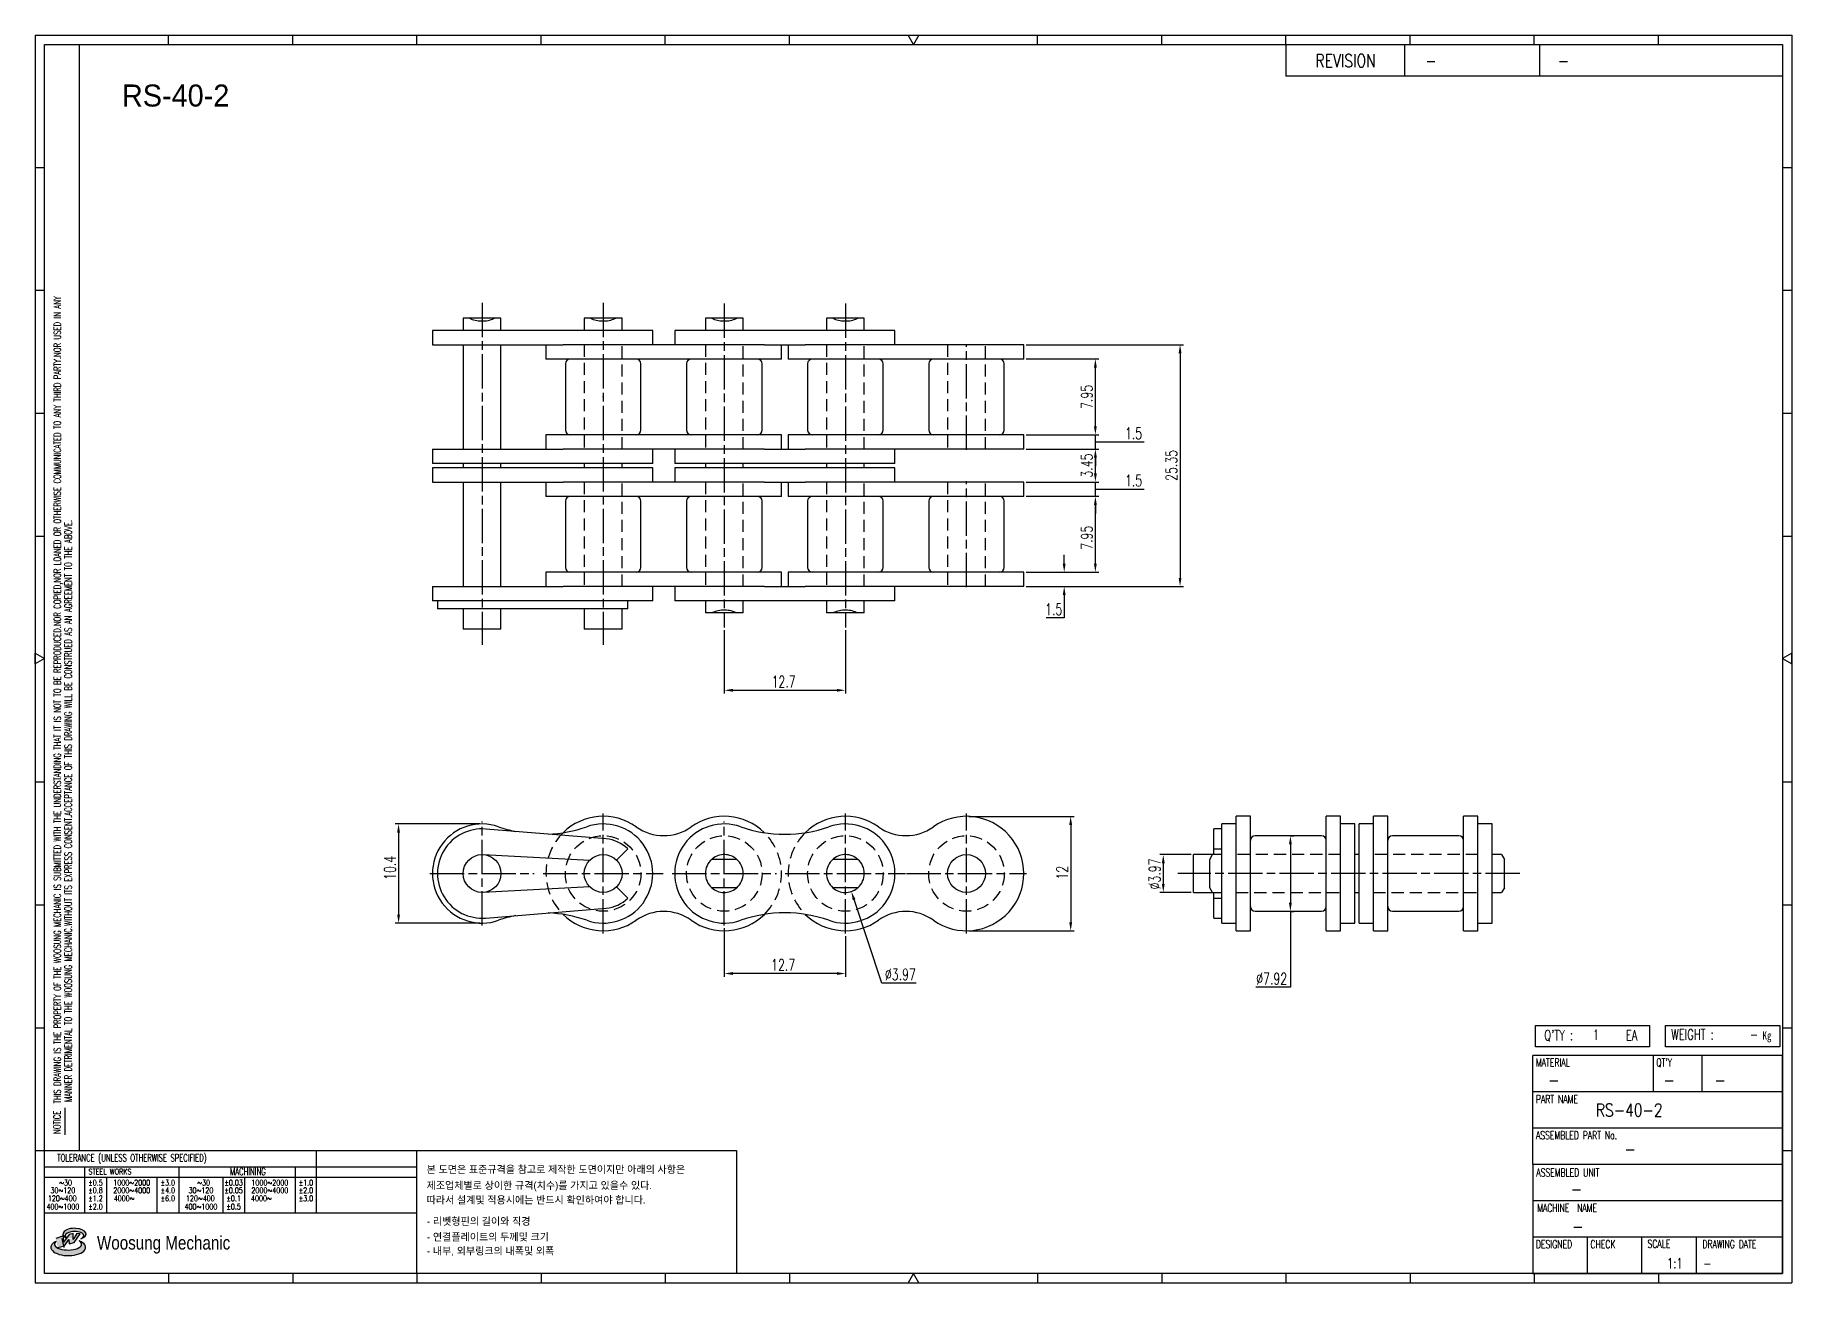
# Model space of a CAD drawing. Header units: millimetres. Extents: x -82 to 102, y -130 to 1.
import ezdxf
from ezdxf.enums import TextEntityAlignment as Align

# ---------------------------------------------------------------- set-up
doc = ezdxf.new("R2010")
doc.units = ezdxf.units.MM
doc.linetypes.add('AM_ISO08W050', pattern=[18, 12, -1.5, 3, -1.5])
doc.linetypes.add('HIDDEN', pattern=[9.525, 6.35, -3.175])
doc.layers.get('Defpoints').update_dxf_attribs({"color": 80})
doc.layers.add('CL1', color=140, linetype='AM_ISO08W050', lineweight=25)
for name, color, linetype in [('HID-01', 2, 'HIDDEN'), ('S-DIM', 7, 'Continuous'), ('TITLE', 7, 'Continuous'), ('도면레이아웃', 7, 'Continuous')]:
    doc.layers.add(name, color=color, linetype=linetype)
doc.styles.add('HAN', font='ROMANS.shx', dxfattribs={"width": 0.7, "bigfont": 'whgtxt.shx'})
doc.styles.add('HKD_ST2', font='romans.shx', dxfattribs={"width": 0.7, "height": 4, "bigfont": '@extfont2.shx'})
doc.styles.add('HSG', font='SIMPLEX.shx', dxfattribs={"width": 0.7, "bigfont": 'HSG.shx'})
doc.styles.add('MtXpl_', font='Gulim.ttf')
doc.styles.add('SLDTEXTSTYLE4', font='arial.ttf', dxfattribs={"width": 0.8})
doc.dimstyles.new('APP0.5', dxfattribs={"dimscale": 0.5, "dimtxt": 2.4, "dimasz": 1.8, "dimexe": 0.7, "dimexo": 0.5, "dimgap": 0.6, "dimtad": 1, "dimtoh": 1, "dimrnd": 0.01, "dimzin": 9, "dimdsep": 46, "dimtxsty": 'HSG', "dimcen": 0, "dimclrd": 1, "dimclre": 1, "dimclrt": 256, "dimazin": 2, "dimtp": 1, "dimtm": 1, "dimtfac": 0.5, "dimtofl": 0, "dimtmove": 0, "dimatfit": 3, "dimfxl": 0, "dimtvp": 1, "dimtolj": 2, "dimlwd": -1, "dimlwe": -1, "dimarcsym": 0})

# ---------------------------------------------------------------- blocks, each defined once
blk = doc.blocks.new('MAST')
at = {"layer": '도면레이아웃'}
h = blk.add_hatch(color=10, dxfattribs=at)
h.paths.add_polyline_path([(1.544, 35.177), (1.554, 34.966), (1.779, 35.034), (2.054, 35.422), (1.908, 35.446), (1.728, 35.167), (1.741, 35.439), (1.547, 35.405), (1.292, 35.041), (1.295, 35.33), (0.943, 35.208), (1.03, 34.8), (1.336, 34.885)])
edge = h.paths.add_edge_path()
edge.add_ellipse((1.795, 35.421), major_axis=(-0.53, 0), ratio=0.487785, start_angle=122.36065, end_angle=403.39574)
edge.add_line((1.411, 35.244), (1.419, 35.261))
edge.add_ellipse((1.798, 35.344), major_axis=(-0.423, 0), ratio=0.444396, start_angle=131.58977, end_angle=386.19408, ccw=False)
edge = h.paths.add_edge_path()
edge.add_ellipse((1.512, 34.815), major_axis=(-0.793, 0), ratio=0.480113, start_angle=314.67633, end_angle=590.85213)
edge.add_ellipse((1.501, 34.958), major_axis=(-0.62, 0), ratio=0.43311, start_angle=331.7024, end_angle=574.42495, ccw=False)
at = {"color": 140}
for p, q in [((0, 90.118), (80.15, 90.118)), ((0, 90.118), (0, 33.191)), ((80.15, 90.118), (80.15, 33.191)), ((57.068, 89.693), (57.068, 88.246)), ((62.47, 89.693), (62.47, 88.246)), ((68.635, 89.693), (68.635, 88.246)), ((79.725, 88.246), (57.068, 88.246)), ((68.449, 43.961), (68.449, 44.936)), ((68.449, 44.936), (73.654, 44.936)), ((73.654, 44.936), (73.654, 43.961)), ((74.39, 43.961), (74.39, 44.936)), ((74.39, 44.936), (79.595, 44.936)), ((79.595, 44.936), (79.595, 43.961)), ((68.336, 38.59), (68.336, 43.563)), ((79.725, 43.563), (68.336, 43.563)), ((73.654, 43.961), (68.449, 43.961)), ((73.827, 43.563), (73.827, 41.905)), ((79.595, 43.961), (74.39, 43.961)), ((76.037, 43.563), (76.037, 41.905)), ((79.725, 38.59), (79.725, 43.563)), ((79.725, 41.905), (68.336, 41.905)), ((79.725, 40.248), (68.336, 40.248)), ((68.336, 38.59), (68.336, 33.616)), ((79.725, 38.59), (68.336, 38.59)), ((79.725, 33.616), (79.725, 38.59)), ((79.725, 36.932), (68.336, 36.932)), ((79.725, 35.274), (68.336, 35.274)), ((70.822, 33.616), (70.822, 35.274)), ((73.309, 33.616), (73.309, 35.274)), ((75.796, 33.616), (75.796, 35.274)), ((0, 33.191), (80.15, 33.191)), ((68.336, 33.616), (79.725, 33.616))]:
    blk.add_line(p, q, dxfattribs=at)
for p, q in [((6.089, 89.693), (6.089, 90.118)), ((11.753, 89.693), (11.753, 90.118)), ((17.418, 89.693), (17.418, 90.118)), ((23.082, 89.693), (23.082, 90.118)), ((28.746, 89.693), (28.746, 90.118)), ((34.411, 89.693), (34.411, 90.118)), ((45.739, 89.693), (45.739, 90.118)), ((51.404, 89.693), (51.404, 90.118)), ((57.068, 89.693), (57.068, 90.118)), ((62.732, 89.693), (62.732, 90.118)), ((68.397, 89.693), (68.397, 90.118)), ((74.061, 89.693), (74.061, 90.118)), ((0, 84.085), (0.425, 84.085)), ((79.725, 84.085), (80.15, 84.085)), ((0, 78.478), (0.425, 78.478)), ((79.725, 78.478), (80.15, 78.478)), ((0, 72.87), (0.425, 72.87)), ((79.725, 72.87), (80.15, 72.87)), ((0, 67.262), (0.425, 67.262)), ((79.725, 67.262), (80.15, 67.262)), ((0, 56.047), (0.425, 56.047)), ((79.725, 56.047), (80.15, 56.047)), ((0, 50.439), (0.425, 50.439)), ((79.725, 50.439), (80.15, 50.439)), ((0, 44.832), (0.425, 44.832)), ((79.725, 44.832), (80.15, 44.832)), ((1.377, 39.947), (1.377, 41.174)), ((0, 39.224), (0.425, 39.224)), ((79.725, 39.224), (80.15, 39.224)), ((6.089, 33.616), (6.089, 33.191)), ((11.753, 33.616), (11.753, 33.191)), ((17.418, 33.616), (17.418, 33.191)), ((23.082, 33.616), (23.082, 33.191)), ((28.746, 33.616), (28.746, 33.191)), ((34.411, 33.616), (34.411, 33.191)), ((45.739, 33.616), (45.739, 33.191)), ((51.404, 33.616), (51.404, 33.191)), ((57.068, 33.616), (57.068, 33.191)), ((62.732, 33.616), (62.732, 33.191)), ((68.397, 33.616), (68.397, 33.191)), ((74.061, 33.616), (74.061, 33.191))]:
    blk.add_line(p, q)
at = {"color": 2}
for p, q in [((2.017, 39.224), (2.017, 89.693)), ((0.425, 39.224), (17.418, 39.224)), ((0.425, 38.487), (17.418, 38.487)), ((2.257, 38.487), (2.257, 36.382)), ((6.557, 38.5), (6.557, 36.382)), ((11.857, 38.487), (11.857, 36.382)), ((12.816, 39.224), (12.816, 36.382)), ((17.418, 33.616), (17.418, 39.224)), ((0.425, 38.012), (17.418, 38.012)), ((3.257, 38.012), (3.257, 36.382)), ((5.557, 38.012), (5.557, 36.382)), ((8.557, 38.012), (8.557, 36.382)), ((9.557, 38.026), (9.557, 36.382)), ((0.425, 36.382), (17.418, 36.382))]:
    blk.add_line(p, q, dxfattribs=at)
for points in [[(40.075, 89.693), (39.83, 90.118), (40.32, 90.118)], [(0.425, 61.679), (0, 61.433), (0, 61.924)], [(79.725, 61.679), (80.15, 61.433), (80.15, 61.924)], [(40.075, 33.616), (39.83, 33.191), (40.32, 33.191)]]:
    blk.add_lwpolyline(points, close=True)
at = {"color": 140}
blk.add_lwpolyline([(0.425, 89.693), (79.725, 89.693), (79.725, 33.616), (0.425, 33.616)], close=True, dxfattribs=at)
at = {"layer": '도면레이아웃'}
for p, q in [((1.295, 35.33), (0.943, 35.208)), ((1.547, 35.405), (1.292, 35.041)), ((1.292, 35.041), (1.295, 35.33)), ((1.741, 35.439), (1.547, 35.405)), ((1.908, 35.446), (1.728, 35.167)), ((1.728, 35.167), (1.741, 35.439)), ((1.779, 35.034), (2.054, 35.422)), ((2.054, 35.422), (1.908, 35.446)), ((1.03, 34.8), (1.336, 34.885)), ((1.224, 35.208), (1.311, 34.8)), ((1.224, 35.208), (1.224, 35.208)), ((1.336, 34.885), (1.544, 35.177)), ((1.419, 35.261), (1.411, 35.244)), ((1.544, 35.177), (1.554, 34.966)), ((1.554, 34.966), (1.779, 35.034))]:
    blk.add_line(p, q, dxfattribs=at)
for centre, major_axis, ratio, start_param, end_param in [((1.795, 35.421), (-0.53, 0), 0.487785, 2.135596, 7.040584), ((1.798, 35.344), (-0.423, 0), 0.444396, 2.296675, 6.740358), ((1.512, 34.815), (-0.793, 0), 0.480113, 5.492138, 10.312315), ((1.501, 34.958), (-0.62, 0), 0.43311, 5.789299, 10.025607)]:
    blk.add_ellipse(centre, major_axis=major_axis, ratio=ratio, start_param=start_param, end_param=end_param, dxfattribs=at)
for s, height, style, width, p in [('REVISION', 0.5806, 'HAN', 0.8, (58.415, 88.664)), ('-', 0.581, 'HAN', 0.8, (63.426, 88.664)), ('-', 0.581, 'HAN', 0.8, (69.468, 88.664)), ("Q'TY : ", 0.4746, 'HKD_ST2', 0.7, (68.857, 44.253)), ('1', 0.475, 'HKD_ST2', 0.7, (71.071, 44.275)), ('EA', 0.4746, 'HKD_ST2', 0.7, (72.578, 44.253)), ('WEIGHT : ', 0.4746, 'HKD_ST2', 0.7, (74.65, 44.286)), ('-', 0.581, 'HAN', 0.8, (69.029, 42.157)), ('-', 0.581, 'HAN', 0.8, (74.289, 42.157)), ('-', 0.581, 'HAN', 0.8, (76.623, 42.157)), ('-', 0.581, 'HAN', 0.8, (72.515, 39.013)), ('-', 0.581, 'HAN', 0.8, (70.067, 37.189)), ('-', 0.581, 'HAN', 0.8, (70.126, 35.48)), ('1:1', 0.4746, 'HKD_ST2', 0.7, (74.458, 33.848)), ('-', 0.475, 'HKD_ST2', 0.7, (76.112, 33.837))]:
    blk.add_text(s, height=height, dxfattribs=dict(style=style, width=width)).set_placement(p)
at = {"color": 6, "style": 'HKD_ST2', "width": 0.7}
for s, p in [(' THIS DRAWING IS THE PROPERTY OF THE WOOSUNG MECHANIC IS SUBMITTED WITH THE UNDERSTANDING THAT IT IS NOT TO BE REPRODUCED.NOR COPIED,NOR LOANED OR OTHERWISE COMMUNICATED TO ANY THIRD PARTY.NOR USED IN ANY', (1.173, 41.217)), ('MANNER DETRIMENTAL TO THE WOOSUNG MECHANIC.WITHOUT ITS EXPRESS CONSENT.ACCEPTANCE OF THIS DRAWING WILL BE CONSTRUED AS AN AGREEMENT TO THE ABOVE.', (1.672, 41.447))]:
    blk.add_text(s, height=0.326266, rotation=90, dxfattribs=at).set_placement(p)
at = {"style": 'HKD_ST2', "width": 0.7}
blk.add_text('-', height=0.475, dxfattribs=at).set_placement((78.613, 44.286), align=Align.RIGHT)
at = {"color": 254, "style": 'HKD_ST2', "width": 0.7}
for s, height, p in [('MATERIAL', 0.3651, (68.474, 43.425)), ("QT'Y", 0.3651, (73.965, 43.425)), ('PART NAME', 0.3651, (68.474, 41.756)), ('ASSEMBLED PART No.', 0.36511, (68.474, 40.109)), ('ASSEMBLED UNIT', 0.36511, (68.49, 38.408)), ('MACHINE  NAME', 0.36511, (68.532, 36.794)), ('DESIGNED', 0.3651, (68.474, 35.136)), ('CHECK', 0.3651, (70.961, 35.136)), ('SCALE', 0.3651, (73.566, 35.153)), ('DRAWING DATE', 0.36511, (76.071, 35.141))]:
    blk.add_text(s, height=height, dxfattribs=at).set_placement(p, align=Align.TOP_LEFT)
at = {"style": 'HKD_ST2', "width": 0.7}
blk.add_text('NOTICE', height=0.3263, rotation=90, dxfattribs=at).set_placement((1.163, 39.988))
blk.add_text('TOLERANCE (UNLESS OTHERWISE SPECIFIED)', height=0.32627, dxfattribs=at).set_placement((4.417, 38.896), align=Align.MIDDLE_CENTER)
at = {"color": 4, "style": 'HKD_ST2', "width": 0.7}
for s, height, p in [('%%12630', 0.261, (1.389, 37.762)), ('1000%%1262000', 0.26101, (4.407, 37.762)), ('%%12630', 0.261, (7.689, 37.762)), ('1000%%1262000', 0.26101, (10.707, 37.762)), ('120%%126400', 0.26101, (1.237, 37.045)), ('30%%126120', 0.261, (1.263, 37.411)), ('4000%%126', 0.261, (4.061, 37.045)), ('2000%%1264000', 0.26101, (4.407, 37.411)), ('120%%126400', 0.26101, (7.537, 37.045)), ('30%%126120', 0.261, (7.563, 37.411)), ('4000%%126', 0.261, (10.321, 37.045)), ('2000%%1264000', 0.26101, (10.707, 37.411)), ('400%%1261000', 0.26101, (1.263, 36.67)), ('400%%1261000', 0.26101, (7.563, 36.67))]:
    blk.add_text(s, height=height, dxfattribs=at).set_placement(p, align=Align.MIDDLE_CENTER)
for s, height, p in [('%%P0.5', 0.261, (2.757, 37.762)), ('STEEL WORKS', 0.26101, (3.416, 38.268)), ('%%P3.0', 0.261, (6.057, 37.762)), ('%%P0.03', 0.261, (9.057, 37.762)), ('MACHINING', 0.3263, (9.707, 38.27)), ('%%P1.0', 0.261, (12.357, 37.762)), ('%%P0.8', 0.261, (2.757, 37.411)), ('%%P1.2', 0.261, (2.757, 37.045)), ('%%P4.0', 0.261, (6.057, 37.411)), ('%%P6.0', 0.261, (6.057, 37.045)), ('%%P0.05', 0.261, (9.057, 37.411)), ('%%P0.1', 0.261, (9.057, 37.045)), ('%%P2.0', 0.261, (12.357, 37.411)), ('%%P3.0', 0.261, (12.357, 37.045)), ('%%P2.0', 0.261, (2.757, 36.67)), ('%%P0.5', 0.261, (9.057, 36.67))]:
    blk.add_text(s, height=height, dxfattribs=at).set_placement(p, align=Align.MIDDLE)
at = {"color": 1, "style": 'SLDTEXTSTYLE4', "width": 0.8}
blk.add_text('Woosung Mechanic', height=0.61957, dxfattribs=at).set_placement((2.822, 34.711))
at = {"layer": 'TITLE', "width": 0.8}
blk.add_text('Kg', height=0.3789, dxfattribs=at).set_placement((78.807, 44.286))
blk = doc.blocks.new('*D2')
at = {"layer": 'Defpoints', "color": 0, "transparency": 16777216}
for p in [(21.42, -55.39), (21.42, -56.89), (25.66, -55.39)]:
    blk.add_point(p, dxfattribs=at)
at = {"layer": 'S-DIM', "color": 1, "transparency": 16777216}
for p, q in [((25.66, -54.49), (25.66, -53.59)), ((21.67, -55.39), (26.01, -55.39)), ((21.67, -56.89), (26.01, -56.89)), ((25.66, -57.79), (25.66, -60.19)), ((25.66, -60.19), (23.76, -60.19))]:
    blk.add_line(p, q, dxfattribs=at)
for points in [[(25.51, -54.49), (25.81, -54.49), (25.66, -55.39)], [(25.51, -57.79), (25.81, -57.79), (25.66, -56.89)]]:
    blk.add_solid(points, dxfattribs=at)
at = {"layer": 'S-DIM', "transparency": 16777216, "insert": (24.56, -59.29), "char_height": 1.2, "attachment_point": 5, "style": 'HSG'}
blk.add_mtext('\\A2;1.5', dxfattribs=at)
blk = doc.blocks.new('*D3')
at = {"layer": 'Defpoints', "color": 0, "transparency": 16777216}
for p in [(21.42, -47.44), (28.93, -47.44), (21.42, -55.39)]:
    blk.add_point(p, dxfattribs=at)
at = {"layer": 'S-DIM', "color": 1, "transparency": 16777216}
for p, q in [((21.67, -47.44), (29.28, -47.44)), ((28.93, -54.49), (28.93, -48.34)), ((21.67, -55.39), (29.28, -55.39))]:
    blk.add_line(p, q, dxfattribs=at)
for points in [[(28.78, -48.34), (29.08, -48.34), (28.93, -47.44)], [(28.78, -54.49), (29.08, -54.49), (28.93, -55.39)]]:
    blk.add_solid(points, dxfattribs=at)
at = {"layer": 'S-DIM', "transparency": 16777216, "insert": (28.03, -51.79), "char_height": 1.2, "attachment_point": 5, "rotation": 90, "style": 'HSG'}
blk.add_mtext('\\A2;7.95', dxfattribs=at)
blk = doc.blocks.new('*D4')
at = {"layer": 'Defpoints', "color": 0, "transparency": 16777216}
for p in [(21.42, -45.94), (28.93, -45.94), (21.42, -47.44)]:
    blk.add_point(p, dxfattribs=at)
at = {"layer": 'S-DIM', "color": 1, "transparency": 16777216}
for p, q in [((28.93, -45.04), (28.93, -44.14)), ((21.67, -45.94), (29.28, -45.94)), ((28.93, -47.44), (28.93, -45.94)), ((21.67, -47.44), (29.28, -47.44)), ((28.93, -46.69), (31.83, -46.69)), ((31.83, -46.69), (34.03, -46.69)), ((28.93, -48.34), (28.93, -49.24))]:
    blk.add_line(p, q, dxfattribs=at)
for points in [[(28.78, -45.04), (29.08, -45.04), (28.93, -45.94)], [(28.78, -48.34), (29.08, -48.34), (28.93, -47.44)]]:
    blk.add_solid(points, dxfattribs=at)
at = {"layer": 'S-DIM', "transparency": 16777216, "insert": (32.93, -45.79), "char_height": 1.2, "attachment_point": 5, "style": 'HSG'}
blk.add_mtext('\\A2;1.5', dxfattribs=at)
blk = doc.blocks.new('*D5')
at = {"layer": 'Defpoints', "color": 0, "transparency": 16777216}
for p in [(21.42, -42.49), (28.93, -42.49), (21.42, -45.94)]:
    blk.add_point(p, dxfattribs=at)
at = {"layer": 'S-DIM', "color": 1, "transparency": 16777216}
for p, q in [((21.67, -42.49), (29.28, -42.49)), ((28.93, -45.04), (28.93, -43.39)), ((21.67, -45.94), (29.28, -45.94))]:
    blk.add_line(p, q, dxfattribs=at)
for points in [[(28.78, -43.39), (29.08, -43.39), (28.93, -42.49)], [(28.78, -45.04), (29.08, -45.04), (28.93, -45.94)]]:
    blk.add_solid(points, dxfattribs=at)
at = {"layer": 'S-DIM', "transparency": 16777216, "insert": (28.03, -44.22), "char_height": 1.2, "attachment_point": 5, "rotation": 90, "style": 'HSG'}
blk.add_mtext('\\A2;3.45', dxfattribs=at)
blk = doc.blocks.new('*D6')
at = {"layer": 'Defpoints', "color": 0, "transparency": 16777216}
for p in [(21.42, -40.99), (28.93, -40.99), (21.42, -42.49)]:
    blk.add_point(p, dxfattribs=at)
at = {"layer": 'S-DIM', "color": 1, "transparency": 16777216}
for p, q in [((28.93, -40.09), (28.93, -39.19)), ((21.67, -40.99), (29.28, -40.99)), ((28.93, -42.49), (28.93, -40.99)), ((28.93, -41.74), (31.83, -41.74)), ((31.83, -41.74), (34.03, -41.74)), ((21.67, -42.49), (29.28, -42.49)), ((28.93, -43.39), (28.93, -44.29))]:
    blk.add_line(p, q, dxfattribs=at)
for points in [[(28.78, -40.09), (29.08, -40.09), (28.93, -40.99)], [(28.78, -43.39), (29.08, -43.39), (28.93, -42.49)]]:
    blk.add_solid(points, dxfattribs=at)
at = {"layer": 'S-DIM', "transparency": 16777216, "insert": (32.93, -40.84), "char_height": 1.2, "attachment_point": 5, "style": 'HSG'}
blk.add_mtext('\\A2;1.5', dxfattribs=at)
blk = doc.blocks.new('*D7')
at = {"layer": 'Defpoints', "color": 0, "transparency": 16777216}
for p in [(21.42, -33.04), (28.93, -33.04), (21.42, -40.99)]:
    blk.add_point(p, dxfattribs=at)
at = {"layer": 'S-DIM', "color": 1, "transparency": 16777216}
for p, q in [((21.67, -33.04), (29.28, -33.04)), ((28.93, -40.09), (28.93, -33.94)), ((21.67, -40.99), (29.28, -40.99))]:
    blk.add_line(p, q, dxfattribs=at)
for points in [[(28.78, -33.94), (29.08, -33.94), (28.93, -33.04)], [(28.78, -40.09), (29.08, -40.09), (28.93, -40.99)]]:
    blk.add_solid(points, dxfattribs=at)
at = {"layer": 'S-DIM', "transparency": 16777216, "insert": (28.03, -37.02), "char_height": 1.2, "attachment_point": 5, "rotation": 90, "style": 'HSG'}
blk.add_mtext('\\A2;7.95', dxfattribs=at)
blk = doc.blocks.new('*D8')
at = {"layer": 'Defpoints', "color": 0, "transparency": 16777216}
for p in [(21.42, -31.54), (21.42, -56.89), (37.81, -56.89)]:
    blk.add_point(p, dxfattribs=at)
at = {"layer": 'S-DIM', "color": 1, "transparency": 16777216}
for p, q in [((21.67, -31.54), (38.16, -31.54)), ((37.81, -32.44), (37.81, -55.99)), ((21.67, -56.89), (38.16, -56.89))]:
    blk.add_line(p, q, dxfattribs=at)
for points in [[(37.66, -32.44), (37.96, -32.44), (37.81, -31.54)], [(37.66, -55.99), (37.96, -55.99), (37.81, -56.89)]]:
    blk.add_solid(points, dxfattribs=at)
at = {"layer": 'S-DIM', "transparency": 16777216, "insert": (36.91, -44.2), "char_height": 1.2, "attachment_point": 5, "rotation": 90, "style": 'HSG'}
blk.add_mtext('\\A2;25.35', dxfattribs=at)
blk = doc.blocks.new('*D9')
at = {"layer": 'Defpoints', "color": 0, "transparency": 16777216}
for p in [(-9.98, -61.21), (2.72, -61.21), (2.72, -67.78)]:
    blk.add_point(p, dxfattribs=at)
at = {"layer": 'S-DIM', "color": 1, "transparency": 16777216}
for p, q in [((-9.98, -61.46), (-9.98, -68.13)), ((2.72, -61.46), (2.72, -68.13)), ((-9.08, -67.78), (1.82, -67.78))]:
    blk.add_line(p, q, dxfattribs=at)
for points in [[(-9.08, -67.63), (-9.08, -67.93), (-9.98, -67.78)], [(1.82, -67.63), (1.82, -67.93), (2.72, -67.78)]]:
    blk.add_solid(points, dxfattribs=at)
at = {"layer": 'S-DIM', "transparency": 16777216, "insert": (-3.76, -66.88), "char_height": 1.2, "attachment_point": 5, "style": 'HSG'}
blk.add_mtext('\\A2;12.7', dxfattribs=at)
blk = doc.blocks.new('*D10')
at = {"layer": 'Defpoints', "color": 0, "transparency": 16777216}
for p in [(-9.98, -92.46), (2.72, -93.3), (-9.98, -97.48)]:
    blk.add_point(p, dxfattribs=at)
at = {"layer": 'S-DIM', "color": 1, "transparency": 16777216}
for p, q in [((-9.98, -92.71), (-9.98, -97.83)), ((2.72, -93.55), (2.72, -97.83)), ((1.82, -97.48), (-9.08, -97.48))]:
    blk.add_line(p, q, dxfattribs=at)
for points in [[(-9.08, -97.33), (-9.08, -97.63), (-9.98, -97.48)], [(1.82, -97.33), (1.82, -97.63), (2.72, -97.48)]]:
    blk.add_solid(points, dxfattribs=at)
at = {"layer": 'S-DIM', "transparency": 16777216, "insert": (-3.81, -96.58), "char_height": 1.2, "attachment_point": 5, "style": 'HSG'}
blk.add_mtext('\\A2;12.7', dxfattribs=at)
blk = doc.blocks.new('*D11')
at = {"layer": 'Defpoints', "color": 0, "transparency": 16777216}
for p in [(2.09, -85.11), (3.34, -88.88)]:
    blk.add_point(p, dxfattribs=at)
at = {"layer": 'S-DIM', "color": 1, "transparency": 16777216}
for p, q in [((6.52, -98.48), (3.62, -89.73)), ((10.14, -98.48), (6.52, -98.48))]:
    blk.add_line(p, q, dxfattribs=at)
blk.add_arc((2.72, -87), 1.98, 278.2309, 304.1935, dxfattribs=at)
blk.add_solid([(3.77, -89.69), (3.48, -89.78), (3.34, -88.88)], dxfattribs=at)
at = {"layer": 'S-DIM', "transparency": 16777216, "insert": (8.48, -97.58), "char_height": 1.2, "attachment_point": 5, "style": 'HSG'}
blk.add_mtext('\\A2;∅3.97', dxfattribs=at)
blk = doc.blocks.new('*D12')
at = {"layer": 'Defpoints', "color": 0, "transparency": 16777216}
for p in [(15.42, -81), (15.42, -93), (26.34, -93)]:
    blk.add_point(p, dxfattribs=at)
at = {"layer": 'S-DIM', "color": 1, "transparency": 16777216}
for p, q in [((15.67, -81), (26.69, -81)), ((26.34, -81.9), (26.34, -92.1)), ((15.67, -93), (26.69, -93))]:
    blk.add_line(p, q, dxfattribs=at)
for points in [[(26.19, -81.9), (26.49, -81.9), (26.34, -81)], [(26.19, -92.1), (26.49, -92.1), (26.34, -93)]]:
    blk.add_solid(points, dxfattribs=at)
at = {"layer": 'S-DIM', "transparency": 16777216, "insert": (25.44, -86.91), "char_height": 1.2, "attachment_point": 5, "rotation": 90, "style": 'HSG'}
blk.add_mtext('\\A2;12', dxfattribs=at)
blk = doc.blocks.new('*D13')
at = {"layer": 'Defpoints', "color": 0, "transparency": 16777216}
for p in [(-35.38, -81.8), (-44.14, -92.2), (-35.38, -92.2)]:
    blk.add_point(p, dxfattribs=at)
at = {"layer": 'S-DIM', "color": 1, "transparency": 16777216}
for p, q in [((-35.63, -81.8), (-44.49, -81.8)), ((-44.14, -82.7), (-44.14, -91.3)), ((-35.63, -92.2), (-44.49, -92.2))]:
    blk.add_line(p, q, dxfattribs=at)
for points in [[(-44.29, -82.7), (-43.99, -82.7), (-44.14, -81.8)], [(-44.29, -91.3), (-43.99, -91.3), (-44.14, -92.2)]]:
    blk.add_solid(points, dxfattribs=at)
at = {"layer": 'S-DIM', "transparency": 16777216, "insert": (-45.04, -86.4), "char_height": 1.2, "attachment_point": 5, "rotation": 90, "style": 'HSG'}
blk.add_mtext('\\A2;10.4', dxfattribs=at)
blk = doc.blocks.new('*D14')
at = {"layer": 'Defpoints', "color": 0, "transparency": 16777216}
for p in [(49.17, -83.04), (49.17, -90.96), (49.38, -90.96)]:
    blk.add_point(p, dxfattribs=at)
at = {"layer": 'S-DIM', "color": 1, "transparency": 16777216}
for p, q in [((49.38, -83.94), (49.38, -90.06)), ((49.42, -83.04), (49.73, -83.04)), ((49.38, -90.96), (49.38, -98.92)), ((49.42, -90.96), (49.73, -90.96)), ((49.38, -98.92), (45.76, -98.92))]:
    blk.add_line(p, q, dxfattribs=at)
for points in [[(49.23, -83.94), (49.53, -83.94), (49.38, -83.04)], [(49.23, -90.06), (49.53, -90.06), (49.38, -90.96)]]:
    blk.add_solid(points, dxfattribs=at)
at = {"layer": 'S-DIM', "transparency": 16777216, "insert": (47.42, -98.02), "char_height": 1.2, "attachment_point": 5, "style": 'HSG'}
blk.add_mtext('\\A2;%%c7.92', dxfattribs=at)
blk = doc.blocks.new('*D15')
at = {"layer": 'Defpoints', "color": 0, "transparency": 16777216}
for p in [(39.22, -85.01), (36.05, -88.98), (39.22, -88.98)]:
    blk.add_point(p, dxfattribs=at)
at = {"layer": 'S-DIM', "color": 1, "transparency": 16777216}
for p, q in [((38.97, -85.01), (35.7, -85.01)), ((36.05, -85.91), (36.05, -88.08)), ((38.97, -88.98), (35.7, -88.98))]:
    blk.add_line(p, q, dxfattribs=at)
for points in [[(35.9, -85.91), (36.2, -85.91), (36.05, -85.01)], [(35.9, -88.08), (36.2, -88.08), (36.05, -88.98)]]:
    blk.add_solid(points, dxfattribs=at)
at = {"layer": 'S-DIM', "transparency": 16777216, "insert": (35.15, -87.04), "char_height": 1.2, "attachment_point": 5, "rotation": 90, "style": 'HSG'}
blk.add_mtext('\\A2;%%c3.97', dxfattribs=at)

msp = doc.modelspace()

# ---------------------------------------------------------------- linework, layer by layer
for p, q in [((-37.369, -28.769), (-37.369, -30.044)), ((-33.399, -28.769), (-37.369, -28.769)), ((-36.697, -28.769), (-36.562, -28.832)), ((-36.562, -28.832), (-36.418, -28.888)), ((-36.418, -28.888), (-36.267, -28.936)), ((-36.267, -28.936), (-36.108, -28.977)), ((-36.108, -28.977), (-35.945, -29.009)), ((-35.945, -29.009), (-35.777, -29.033)), ((-35.777, -29.033), (-35.605, -29.049)), ((-35.605, -29.049), (-35.433, -29.056)), ((-35.433, -29.056), (-35.26, -29.054)), ((-35.26, -29.054), (-35.087, -29.043)), ((-35.087, -29.043), (-34.917, -29.024)), ((-34.917, -29.024), (-34.751, -28.996)), ((-34.751, -28.996), (-34.589, -28.96)), ((-34.589, -28.96), (-34.434, -28.916)), ((-34.434, -28.916), (-34.286, -28.865)), ((-34.286, -28.865), (-34.146, -28.806)), ((-34.146, -28.806), (-34.071, -28.769)), ((-33.399, -30.044), (-33.399, -28.769)), ((-24.669, -28.769), (-24.669, -30.044)), ((-20.699, -28.769), (-24.669, -28.769)), ((-23.997, -28.769), (-23.862, -28.832)), ((-23.862, -28.832), (-23.718, -28.888)), ((-23.718, -28.888), (-23.567, -28.936)), ((-23.567, -28.936), (-23.408, -28.977)), ((-23.408, -28.977), (-23.245, -29.009)), ((-23.245, -29.009), (-23.077, -29.033)), ((-23.077, -29.033), (-22.905, -29.049)), ((-22.905, -29.049), (-22.733, -29.056)), ((-22.733, -29.056), (-22.56, -29.054)), ((-22.56, -29.054), (-22.387, -29.043)), ((-22.387, -29.043), (-22.217, -29.024)), ((-22.217, -29.024), (-22.051, -28.996)), ((-22.051, -28.996), (-21.889, -28.96)), ((-21.889, -28.96), (-21.734, -28.916)), ((-21.734, -28.916), (-21.586, -28.865)), ((-21.586, -28.865), (-21.446, -28.806)), ((-21.446, -28.806), (-21.371, -28.769)), ((-20.699, -30.044), (-20.699, -28.769)), ((-11.969, -28.769), (-11.969, -30.044)), ((-7.999, -28.769), (-11.969, -28.769)), ((-11.297, -28.769), (-11.162, -28.832)), ((-11.162, -28.832), (-11.018, -28.888)), ((-11.018, -28.888), (-10.867, -28.936)), ((-10.867, -28.936), (-10.708, -28.977)), ((-10.708, -28.977), (-10.545, -29.009)), ((-10.545, -29.009), (-10.377, -29.033)), ((-10.377, -29.033), (-10.205, -29.049)), ((-10.205, -29.049), (-10.033, -29.056)), ((-10.033, -29.056), (-9.86, -29.054)), ((-9.86, -29.054), (-9.687, -29.043)), ((-9.687, -29.043), (-9.517, -29.024)), ((-9.517, -29.024), (-9.351, -28.996)), ((-9.351, -28.996), (-9.189, -28.96)), ((-9.189, -28.96), (-9.034, -28.916)), ((-9.034, -28.916), (-8.886, -28.865)), ((-8.886, -28.865), (-8.746, -28.806)), ((-8.746, -28.806), (-8.671, -28.769)), ((-7.999, -30.044), (-7.999, -28.769)), ((0.731, -28.769), (0.731, -30.044)), ((4.701, -28.769), (0.731, -28.769)), ((1.403, -28.769), (1.538, -28.832)), ((1.538, -28.832), (1.682, -28.888)), ((1.682, -28.888), (1.833, -28.936)), ((1.833, -28.936), (1.992, -28.977)), ((1.992, -28.977), (2.155, -29.009)), ((2.155, -29.009), (2.323, -29.033)), ((2.323, -29.033), (2.495, -29.049)), ((2.495, -29.049), (2.667, -29.056)), ((2.667, -29.056), (2.84, -29.054)), ((2.84, -29.054), (3.013, -29.043)), ((3.013, -29.043), (3.183, -29.024)), ((3.183, -29.024), (3.349, -28.996)), ((3.349, -28.996), (3.511, -28.96)), ((3.511, -28.96), (3.666, -28.916)), ((3.666, -28.916), (3.814, -28.865)), ((3.814, -28.865), (3.954, -28.806)), ((3.954, -28.806), (4.029, -28.769)), ((4.701, -30.044), (4.701, -28.769)), ((-40.584, -30.044), (-40.584, -31.544)), ((-17.484, -30.044), (-40.584, -30.044)), ((-17.484, -31.544), (-17.484, -30.044)), ((-15.184, -30.044), (-15.184, -31.544)), ((7.916, -30.044), (-15.184, -30.044)), ((7.916, -31.544), (7.916, -30.044)), ((-40.584, -31.544), (-26.887, -31.544)), ((-37.369, -31.544), (-37.369, -42.494)), ((-33.399, -42.494), (-33.399, -31.544)), ((-28.684, -31.544), (-28.684, -33.044)), ((-3.984, -33.044), (-28.684, -33.044)), ((-5.781, -31.544), (-26.887, -31.544)), ((-5.781, -31.544), (-1.487, -31.544)), ((-3.984, -33.044), (-3.984, -31.544)), ((-3.284, -31.544), (-3.284, -33.044)), ((21.416, -33.044), (-3.284, -33.044)), ((21.416, -31.544), (-1.487, -31.544)), ((21.416, -33.044), (21.416, -31.544)), ((-26.644, -33.536), (-26.644, -40.503)), ((-18.724, -40.503), (-18.724, -33.536)), ((-13.944, -33.536), (-13.944, -40.503)), ((-6.024, -40.503), (-6.024, -33.536)), ((-1.244, -33.536), (-1.244, -40.503)), ((6.676, -40.503), (6.676, -33.536)), ((11.456, -33.536), (11.456, -40.503)), ((19.376, -40.503), (19.376, -33.536)), ((-28.684, -40.994), (-28.684, -42.494)), ((-3.984, -40.994), (-28.684, -40.994)), ((-3.984, -42.494), (-3.984, -40.994)), ((-3.284, -40.994), (-3.284, -42.494)), ((21.416, -40.994), (-3.284, -40.994)), ((21.416, -42.494), (21.416, -40.994)), ((-40.584, -42.494), (-26.887, -42.494)), ((-40.584, -42.494), (-40.584, -43.994)), ((-17.484, -43.994), (-40.584, -43.994)), ((-37.369, -43.994), (-37.369, -44.444)), ((-33.399, -44.444), (-33.399, -43.994)), ((-5.781, -42.494), (-26.887, -42.494)), ((-24.669, -43.994), (-24.669, -44.444)), ((-20.699, -44.444), (-20.699, -43.994)), ((-17.484, -43.994), (-17.484, -42.494)), ((-15.184, -42.494), (-15.184, -43.994)), ((7.916, -43.994), (-15.184, -43.994)), ((-11.969, -43.994), (-11.969, -44.444)), ((-7.999, -44.444), (-7.999, -43.994)), ((-5.781, -42.494), (-1.487, -42.494)), ((21.416, -42.494), (-1.487, -42.494)), ((0.731, -43.994), (0.731, -44.444)), ((4.701, -44.444), (4.701, -43.994)), ((7.916, -43.994), (7.916, -42.494)), ((-40.584, -44.444), (-40.584, -45.944)), ((-17.484, -44.444), (-40.584, -44.444)), ((-40.584, -45.944), (-26.887, -45.944)), ((-37.369, -45.944), (-37.369, -56.894)), ((-33.399, -56.894), (-33.399, -45.944)), ((-28.684, -45.944), (-28.684, -47.444)), ((-5.781, -45.944), (-26.887, -45.944)), ((-17.484, -45.944), (-17.484, -44.444)), ((-15.184, -44.444), (-15.184, -45.944)), ((7.916, -44.444), (-15.184, -44.444)), ((-5.781, -45.944), (-1.487, -45.944)), ((-3.984, -47.444), (-3.984, -45.944)), ((-3.284, -45.944), (-3.284, -47.444)), ((21.416, -45.944), (-1.487, -45.944)), ((7.916, -45.944), (7.916, -44.444)), ((21.416, -47.444), (21.416, -45.944)), ((-3.984, -47.444), (-28.684, -47.444)), ((21.416, -47.444), (-3.284, -47.444)), ((-26.644, -47.936), (-26.644, -54.903)), ((-18.724, -54.903), (-18.724, -47.936)), ((-13.944, -47.936), (-13.944, -54.903)), ((-6.024, -54.903), (-6.024, -47.936)), ((-1.244, -47.936), (-1.244, -54.903)), ((6.676, -54.903), (6.676, -47.936)), ((11.456, -47.936), (11.456, -54.903)), ((19.376, -54.903), (19.376, -47.936)), ((-40.584, -56.894), (-26.887, -56.894)), ((-40.584, -56.894), (-40.584, -58.394)), ((-28.684, -55.394), (-28.684, -56.894)), ((-3.984, -55.394), (-28.684, -55.394)), ((-5.781, -56.894), (-26.887, -56.894)), ((-17.484, -58.394), (-17.484, -56.894)), ((-15.184, -56.894), (-15.184, -58.394)), ((-5.781, -56.894), (-1.487, -56.894)), ((-3.984, -56.894), (-3.984, -55.394)), ((-3.284, -55.394), (-3.284, -56.894)), ((21.416, -55.394), (-3.284, -55.394)), ((21.416, -56.894), (-1.487, -56.894)), ((7.916, -58.394), (7.916, -56.894)), ((21.416, -56.894), (21.416, -55.394)), ((-17.484, -58.394), (-40.584, -58.394)), ((-40.064, -58.394), (-40.064, -59.228)), ((-20.11, -59.228), (-20.11, -58.394)), ((7.916, -58.394), (-15.184, -58.394)), ((-11.969, -58.394), (-11.969, -59.669)), ((-7.999, -59.669), (-7.999, -58.394)), ((0.731, -58.394), (0.731, -59.669)), ((4.701, -59.669), (4.701, -58.394)), ((-20.11, -59.228), (-40.064, -59.228)), ((-37.369, -59.228), (-37.369, -61.369)), ((-33.399, -61.369), (-33.399, -59.228)), ((-24.669, -59.228), (-24.669, -61.369)), ((-20.699, -61.369), (-20.699, -59.228)), ((-7.999, -59.669), (-11.969, -59.669)), ((-11.222, -59.633), (-11.297, -59.669)), ((-11.082, -59.574), (-11.222, -59.633)), ((-10.934, -59.523), (-11.082, -59.574)), ((-10.778, -59.479), (-10.934, -59.523)), ((-10.617, -59.443), (-10.778, -59.479)), ((-10.45, -59.415), (-10.617, -59.443)), ((-10.28, -59.396), (-10.45, -59.415)), ((-10.108, -59.385), (-10.28, -59.396)), ((-9.935, -59.383), (-10.108, -59.385)), ((-9.762, -59.39), (-9.935, -59.383)), ((-9.591, -59.406), (-9.762, -59.39)), ((-9.423, -59.43), (-9.591, -59.406)), ((-9.259, -59.462), (-9.423, -59.43)), ((-9.101, -59.503), (-9.259, -59.462)), ((-8.949, -59.551), (-9.101, -59.503)), ((-8.806, -59.607), (-8.949, -59.551)), ((-8.671, -59.669), (-8.806, -59.607)), ((4.701, -59.669), (0.731, -59.669)), ((1.478, -59.633), (1.403, -59.669)), ((1.618, -59.574), (1.478, -59.633)), ((1.766, -59.523), (1.618, -59.574)), ((1.922, -59.479), (1.766, -59.523)), ((2.083, -59.443), (1.922, -59.479)), ((2.25, -59.415), (2.083, -59.443)), ((2.42, -59.396), (2.25, -59.415)), ((2.592, -59.385), (2.42, -59.396)), ((2.765, -59.383), (2.592, -59.385)), ((2.938, -59.39), (2.765, -59.383)), ((3.109, -59.406), (2.938, -59.39)), ((3.277, -59.43), (3.109, -59.406)), ((3.441, -59.462), (3.277, -59.43)), ((3.599, -59.503), (3.441, -59.462)), ((3.751, -59.551), (3.599, -59.503)), ((3.894, -59.607), (3.751, -59.551)), ((4.029, -59.669), (3.894, -59.607)), ((-33.399, -61.369), (-37.369, -61.369)), ((-20.699, -61.369), (-24.669, -61.369)), ((45.19, -80.996), (43.69, -80.996)), ((43.69, -92.996), (43.69, -80.996)), ((45.19, -92.996), (45.19, -80.996)), ((54.64, -80.996), (53.14, -80.996)), ((53.14, -92.996), (53.14, -80.996)), ((54.64, -92.996), (54.64, -80.996)), ((59.59, -80.996), (58.09, -80.996)), ((58.09, -92.996), (58.09, -80.996)), ((59.59, -92.996), (59.59, -80.996)), ((69.04, -80.996), (67.54, -80.996)), ((67.54, -92.996), (67.54, -80.996)), ((69.04, -92.996), (69.04, -80.996)), ((-22.386, -83.368), (-35.001, -82.332)), ((42.19, -82.316), (41.357, -82.316)), ((41.357, -85.011), (41.357, -82.316)), ((43.69, -81.796), (42.19, -81.796)), ((42.19, -92.196), (42.19, -81.796)), ((56.14, -81.796), (54.64, -81.796)), ((56.14, -92.196), (56.14, -81.796)), ((58.09, -81.796), (56.59, -81.796)), ((56.59, -92.196), (56.59, -81.796)), ((70.54, -81.796), (69.04, -81.796)), ((70.54, -92.196), (70.54, -81.796)), ((-21.28, -85.592), (-20.11, -84.422)), ((41.357, -84.422), (42.19, -84.422)), ((52.649, -83.036), (45.681, -83.036)), ((67.049, -83.036), (60.081, -83.036)), ((-35.281, -85.014), (-24.087, -85.592)), ((-11.222, -85.445), (-11.297, -85.507)), ((-8.671, -85.507), (-11.297, -85.507)), ((-11.082, -85.343), (-11.222, -85.445)), ((-10.934, -85.253), (-11.082, -85.343)), ((-10.778, -85.177), (-10.934, -85.253)), ((-10.617, -85.115), (-10.778, -85.177)), ((-10.45, -85.067), (-10.617, -85.115)), ((-10.28, -85.033), (-10.45, -85.067)), ((-10.108, -85.015), (-10.28, -85.033)), ((-9.935, -85.012), (-10.108, -85.015)), ((-9.762, -85.023), (-9.935, -85.012)), ((-9.591, -85.05), (-9.762, -85.023)), ((-9.423, -85.092), (-9.591, -85.05)), ((-9.259, -85.148), (-9.423, -85.092)), ((-9.101, -85.218), (-9.259, -85.148)), ((-8.949, -85.302), (-9.101, -85.218)), ((-8.806, -85.399), (-8.949, -85.302)), ((-8.671, -85.507), (-8.806, -85.399)), ((1.478, -85.445), (1.403, -85.507)), ((4.029, -85.507), (1.403, -85.507)), ((1.618, -85.343), (1.478, -85.445)), ((1.766, -85.253), (1.618, -85.343)), ((1.922, -85.177), (1.766, -85.253)), ((2.083, -85.115), (1.922, -85.177)), ((2.25, -85.067), (2.083, -85.115)), ((2.42, -85.033), (2.25, -85.067)), ((2.592, -85.015), (2.42, -85.033)), ((2.765, -85.012), (2.592, -85.015)), ((2.938, -85.023), (2.765, -85.012)), ((3.109, -85.05), (2.938, -85.023)), ((3.277, -85.092), (3.109, -85.05)), ((3.441, -85.148), (3.277, -85.092)), ((3.599, -85.218), (3.441, -85.148)), ((3.751, -85.302), (3.599, -85.218)), ((3.894, -85.399), (3.751, -85.302)), ((4.029, -85.507), (3.894, -85.399)), ((39.215, -88.981), (39.215, -85.011)), ((41.202, -85.011), (39.215, -85.011)), ((40.915, -85.507), (41.202, -85.011)), ((40.915, -88.485), (40.915, -85.507)), ((42.19, -85.011), (41.202, -85.011)), ((56.59, -85.011), (56.14, -85.011)), ((71.529, -85.011), (70.54, -85.011)), ((71.529, -85.011), (71.815, -85.507)), ((71.815, -88.485), (71.815, -85.507)), ((-24.087, -88.4), (-35.281, -88.978)), ((-20.11, -89.57), (-21.28, -88.4)), ((-11.297, -88.485), (-11.162, -88.594)), ((-8.671, -88.485), (-11.297, -88.485)), ((-11.162, -88.594), (-11.018, -88.69)), ((-11.018, -88.69), (-10.867, -88.774)), ((-10.867, -88.774), (-10.708, -88.844)), ((-10.708, -88.844), (-10.545, -88.9)), ((-10.545, -88.9), (-10.377, -88.942)), ((-10.377, -88.942), (-10.205, -88.969)), ((-10.205, -88.969), (-10.033, -88.98)), ((-10.033, -88.98), (-9.86, -88.977)), ((-9.86, -88.977), (-9.687, -88.959)), ((-9.687, -88.959), (-9.517, -88.925)), ((-9.517, -88.925), (-9.351, -88.877)), ((-9.351, -88.877), (-9.189, -88.815)), ((-9.189, -88.815), (-9.034, -88.739)), ((-9.034, -88.739), (-8.886, -88.65)), ((-8.886, -88.65), (-8.746, -88.548)), ((-8.746, -88.548), (-8.671, -88.485)), ((1.403, -88.485), (1.538, -88.594)), ((4.029, -88.485), (1.403, -88.485)), ((1.538, -88.594), (1.682, -88.69)), ((1.682, -88.69), (1.833, -88.774)), ((1.833, -88.774), (1.992, -88.844)), ((1.992, -88.844), (2.155, -88.9)), ((2.155, -88.9), (2.323, -88.942)), ((2.323, -88.942), (2.495, -88.969)), ((2.495, -88.969), (2.667, -88.98)), ((2.667, -88.98), (2.84, -88.977)), ((2.84, -88.977), (3.013, -88.959)), ((3.013, -88.959), (3.183, -88.925)), ((3.183, -88.925), (3.349, -88.877)), ((3.349, -88.877), (3.511, -88.815)), ((3.511, -88.815), (3.666, -88.739)), ((3.666, -88.739), (3.814, -88.65)), ((3.814, -88.65), (3.954, -88.548)), ((3.954, -88.548), (4.029, -88.485)), ((39.215, -88.981), (41.202, -88.981)), ((41.202, -88.981), (40.915, -88.485)), ((41.202, -88.981), (42.19, -88.981)), ((41.357, -91.676), (41.357, -88.981)), ((41.357, -89.57), (42.19, -89.57)), ((56.14, -88.981), (56.59, -88.981)), ((70.54, -88.981), (71.529, -88.981)), ((71.815, -88.485), (71.529, -88.981)), ((-35.001, -91.66), (-22.386, -90.624)), ((41.357, -91.676), (42.19, -91.676)), ((45.681, -90.956), (52.649, -90.956)), ((60.081, -90.956), (67.049, -90.956)), ((42.19, -92.196), (43.69, -92.196)), ((43.69, -92.996), (45.19, -92.996)), ((53.14, -92.996), (54.64, -92.996)), ((54.64, -92.196), (56.14, -92.196)), ((56.59, -92.196), (58.09, -92.196)), ((58.09, -92.996), (59.59, -92.996)), ((67.54, -92.996), (69.04, -92.996)), ((69.04, -92.196), (70.54, -92.196))]:
    msp.add_line(p, q)
at = {"color": 140}
msp.add_lwpolyline([(-42.217, -116.053), (-8.707, -116.053), (-8.707, -128.942), (-42.217, -128.942)], close=True, dxfattribs=at)
for centre in [(-35.384, -86.996), (-22.684, -86.996), (15.416, -86.996)]:
    msp.add_circle(centre, 1.985)
for centre, radius, start, end in [((-26.153, -33.536), 0.491, 90, 180), ((-19.215, -33.536), 0.491, 360, 90), ((-13.453, -33.536), 0.491, 90, 180), ((-6.515, -33.536), 0.491, 360, 90), ((-0.753, -33.536), 0.491, 90, 180), ((6.185, -33.536), 0.491, 360, 90), ((11.947, -33.536), 0.491, 90, 180), ((18.885, -33.536), 0.491, 0, 90), ((-26.153, -40.503), 0.491, 180, 270), ((-19.215, -40.503), 0.491, 270, 0), ((-13.453, -40.503), 0.491, 180, 270), ((-6.515, -40.503), 0.491, 270, 0), ((-0.753, -40.503), 0.491, 180, 270), ((6.185, -40.503), 0.491, 270, 0), ((11.947, -40.503), 0.491, 180, 270), ((18.885, -40.503), 0.491, 270, 360), ((-26.153, -47.936), 0.491, 90, 180), ((-19.215, -47.936), 0.491, 0, 90), ((-13.453, -47.936), 0.491, 90, 180), ((-6.515, -47.936), 0.491, 360, 90), ((-0.753, -47.936), 0.491, 90, 180), ((6.185, -47.936), 0.491, 360, 90), ((11.947, -47.936), 0.491, 90, 180), ((18.885, -47.936), 0.491, 0, 90), ((-26.153, -54.903), 0.491, 180, 270), ((-19.215, -54.903), 0.491, 270, 0), ((-13.453, -54.903), 0.491, 180, 270), ((-6.515, -54.903), 0.491, 270, 0), ((-0.753, -54.903), 0.491, 180, 270), ((6.185, -54.903), 0.491, 270, 0), ((11.947, -54.903), 0.491, 180, 270), ((18.885, -54.903), 0.491, 270, 360), ((-22.684, -86.996), 6, 54.62279, 134.46442), ((-9.984, -86.996), 6, 45.53558, 125.37721), ((2.716, -86.996), 6, 54.62279, 134.46442), ((15.416, -86.996), 6, 234.62279, 125.37721), ((-35.384, -86.996), 5.2, 70.61979, 289.38021), ((-35.384, -86.996), 4.68, 85.3028, 274.6972), ((-29.034, -68.944), 13.936, 250.61979, 258.26752), ((-29.034, -68.944), 13.936, 272.33808, 289.38021), ((-22.684, -86.996), 5.2, 250.61979, 109.38021), ((-16.334, -78.053), 4.968, 234.62279, 305.37721), ((-9.984, -86.996), 5.2, 70.61979, 289.38021), ((-3.634, -68.944), 13.936, 250.61979, 289.38021), ((2.716, -86.996), 5.2, 250.61979, 109.38021), ((9.066, -78.053), 4.968, 234.62279, 305.37721), ((-22.684, -86.996), 3.64, 45, 85.3028), ((45.681, -83.527), 0.491, 90, 180), ((52.649, -83.527), 0.491, 0, 90), ((60.081, -83.527), 0.491, 90, 180), ((67.049, -83.527), 0.491, 0, 90), ((-9.984, -86.996), 1.985, 131.40962, 228.59038), ((-9.984, -86.996), 1.985, 311.40962, 48.59038), ((2.716, -86.996), 1.985, 131.40962, 228.59038), ((2.716, -86.996), 1.985, 311.40962, 48.59038), ((-22.684, -86.996), 3.64, 274.6972, 315), ((-29.034, -105.048), 13.936, 101.73248, 109.38021), ((-29.034, -105.048), 13.936, 70.61979, 87.66192), ((-22.684, -86.996), 6, 225.53558, 305.37721), ((-16.334, -95.939), 4.968, 54.62279, 125.37721), ((-9.984, -86.996), 6, 234.62279, 314.46442), ((-3.634, -105.048), 13.936, 70.61979, 109.38021), ((2.716, -86.996), 6, 225.53558, 305.37721), ((9.066, -95.939), 4.968, 54.62279, 125.37721), ((45.681, -90.465), 0.491, 180, 270), ((52.649, -90.465), 0.491, 270, 0), ((60.081, -90.465), 0.491, 180, 270), ((67.049, -90.465), 0.491, 270, 0)]:
    msp.add_arc(centre, radius, start, end)
at = {"layer": 'CL1', "ltscale": 0.3}
for p, q in [((-35.384, -27.139), (-35.384, -62.999)), ((-22.684, -27.139), (-22.684, -62.999)), ((-9.984, -27.224), (-9.984, -61.214)), ((2.716, -27.224), (2.716, -61.214)), ((15.416, -42.569), (15.416, -31.469)), ((15.416, -56.969), (15.416, -45.869)), ((-22.684, -93.296), (-22.684, -80.696)), ((2.716, -93.296), (2.716, -80.696)), ((15.416, -93.296), (15.416, -80.696)), ((-35.384, -92.456), (-35.384, -81.536)), ((-9.984, -92.456), (-9.984, -81.536)), ((-40.844, -86.996), (-29.924, -86.996)), ((-28.984, -86.996), (-16.384, -86.996)), ((-15.444, -86.996), (-4.524, -86.996)), ((-3.584, -86.996), (9.016, -86.996)), ((9.116, -86.996), (21.716, -86.996)), ((73.445, -86.996), (37.585, -86.996))]:
    msp.add_line(p, q, dxfattribs=at)
for p in [(-22.684, -37.019), (-35.384, -86.996), (-22.684, -86.996), (-22.684, -86.996), (-22.684, -86.996)]:
    msp.add_point(p, dxfattribs=at)
at = {"layer": 'HID-01', "ltscale": 0.2}
for p, q in [((-24.669, -31.544), (-24.669, -42.494)), ((-20.699, -42.494), (-20.699, -31.544)), ((-11.969, -31.544), (-11.969, -42.494)), ((-7.999, -42.494), (-7.999, -31.544)), ((0.731, -31.544), (0.731, -42.494)), ((4.701, -42.494), (4.701, -31.544)), ((13.431, -31.544), (13.431, -42.494)), ((17.401, -42.494), (17.401, -31.544)), ((-24.669, -45.944), (-24.669, -56.894)), ((-20.699, -56.894), (-20.699, -45.944)), ((-11.969, -45.944), (-11.969, -56.894)), ((-7.999, -56.894), (-7.999, -45.944)), ((0.731, -45.944), (0.731, -56.894)), ((0.731, -45.944), (0.731, -56.894)), ((4.701, -56.894), (4.701, -45.944)), ((4.701, -56.894), (4.701, -45.944)), ((13.431, -45.944), (13.431, -56.894)), ((17.401, -56.894), (17.401, -45.944)), ((54.64, -85.011), (43.69, -85.011)), ((69.04, -85.011), (58.09, -85.011)), ((43.69, -88.981), (54.64, -88.981)), ((58.09, -88.981), (69.04, -88.981))]:
    msp.add_line(p, q, dxfattribs=at)
for centre in [(-22.684, -86.996), (-9.984, -86.996), (2.716, -86.996), (15.416, -86.996)]:
    msp.add_circle(centre, 3.96, dxfattribs=at)
for centre, start, end in [((-22.684, -86.996), 134.46442, 225.53558), ((-9.984, -86.996), 314.46442, 45.53558), ((2.716, -86.996), 134.46442, 225.53558)]:
    msp.add_arc(centre, 6, start, end, dxfattribs=at)

# ---------------------------------------------------------------- block references
at = {"color": 140, "xscale": 2.29835428307775, "yscale": 2.29835428307775, "zscale": 2.29835428307775}
msp.add_blockref('MAST', (-82.249, -206.204), dxfattribs=at)

# ---------------------------------------------------------------- texts
at = {"color": 254, "style": 'MtXpl_'}
msp.add_text('RS-40-2 ', height=2.3129, dxfattribs=at).set_placement((-73.149, -6.569))
at = {"style": 'HAN', "width": 0.8}
msp.add_text('RS-40-2 ', height=1.3344, dxfattribs=at).set_placement((81.41, -112.464))
at = {"color": 140, "style": 'MtXpl_'}
for s, p in [('본 도면은 표준규격을 참고로 제작한 도면이지만 아래의 사항은', (-41.198, -118.402)), ('제조업체별로 상이한 규격(치수)를 가지고 있을수 있다.', (-41.198, -120.079)), ('따라서 설계및 적용시에는 반드시 확인하여야 합니다.', (-41.198, -121.608)), ('- 리벳형핀의 길이와 직경', (-41.156, -123.846)), ('- 연결플레이트의 두께및 크기', (-41.156, -125.487)), ('- 내부, 외부링크의 내폭및 외폭', (-41.156, -126.959))]:
    msp.add_text(s, height=0.77096, dxfattribs=at).set_placement(p)

# ---------------------------------------------------------------- dimensions: what is measured, and where the dimension line sits
at = {"layer": 'S-DIM'}
for base, p1, p2, picture, middle in [((37.809, -56.894), (21.416, -31.544), (21.416, -56.894), '*D8', (37.809, -44.201)), ((28.935, -47.444), (21.416, -55.394), (21.416, -47.444), '*D3', (28.935, -51.79)), ((25.657, -55.394), (21.416, -56.894), (21.416, -55.394), '*D2', (24.557, -60.193)), ((26.338, -92.996), (15.416, -80.996), (15.416, -92.996), '*D12', (26.338, -86.907)), ((-44.142, -92.196), (-35.384, -81.796), (-35.384, -92.196), '*D13', (-44.142, -86.395))]:
    dim = msp.add_linear_dim(base=base, p1=p1, p2=p2, angle=90, dimstyle='APP0.5', dxfattribs=at)
    dim.commit()
    dim.dimension.update_dxf_attribs({"geometry": picture, "text_midpoint": middle, "dimtype": 128})
for base, p1, p2, picture, middle in [((28.935, -33.044), (21.416, -40.994), (21.416, -33.044), '*D7', (28.035, -37.019)), ((28.935, -40.994), (21.416, -42.494), (21.416, -40.994), '*D6', (32.135, -40.844)), ((28.935, -42.494), (21.416, -45.944), (21.416, -42.494), '*D5', (28.035, -44.219)), ((28.935, -45.944), (21.416, -47.444), (21.416, -45.944), '*D4', (32.135, -45.794))]:
    dim = msp.add_linear_dim(base=base, p1=p1, p2=p2, angle=90, dimstyle='APP0.5', override={"dimtmove": 1}, dxfattribs=at)
    dim.commit()
    dim.dimension.update_dxf_attribs({"geometry": picture, "text_midpoint": middle})
for base, p1, p2, picture, middle in [((2.716, -67.78), (-9.984, -61.214), (2.716, -61.214), '*D9', (-3.759, -67.78)), ((-9.984, -97.475), (2.716, -93.296), (-9.984, -92.456), '*D10', (-3.809, -97.475))]:
    dim = msp.add_linear_dim(base=base, p1=p1, p2=p2, dimstyle='APP0.5', dxfattribs=at)
    dim.commit()
    dim.dimension.update_dxf_attribs({"geometry": picture, "text_midpoint": middle, "dimtype": 128})
for base, p1, p2, picture, middle in [((49.377, -90.956), (49.165, -83.036), (49.165, -90.956), '*D14', (47.417, -98.92)), ((36.049, -88.981), (39.215, -85.011), (39.215, -88.981), '*D15', (36.049, -87.04))]:
    dim = msp.add_linear_dim(base=base, p1=p1, p2=p2, angle=90, text='%%c<>', dimstyle='APP0.5', dxfattribs=at)
    dim.commit()
    dim.dimension.update_dxf_attribs({"geometry": picture, "text_midpoint": middle, "dimtype": 128})
dim = msp.add_diameter_dim_2p(p1=(2.092, -85.112), p2=(3.341, -88.88), dimstyle='APP0.5', dxfattribs=at)
dim.commit()
dim.dimension.update_dxf_attribs({"geometry": '*D11', "text_midpoint": (8.481, -98.479), "dimtype": 131})

doc.saveas('drawing.dxf')
